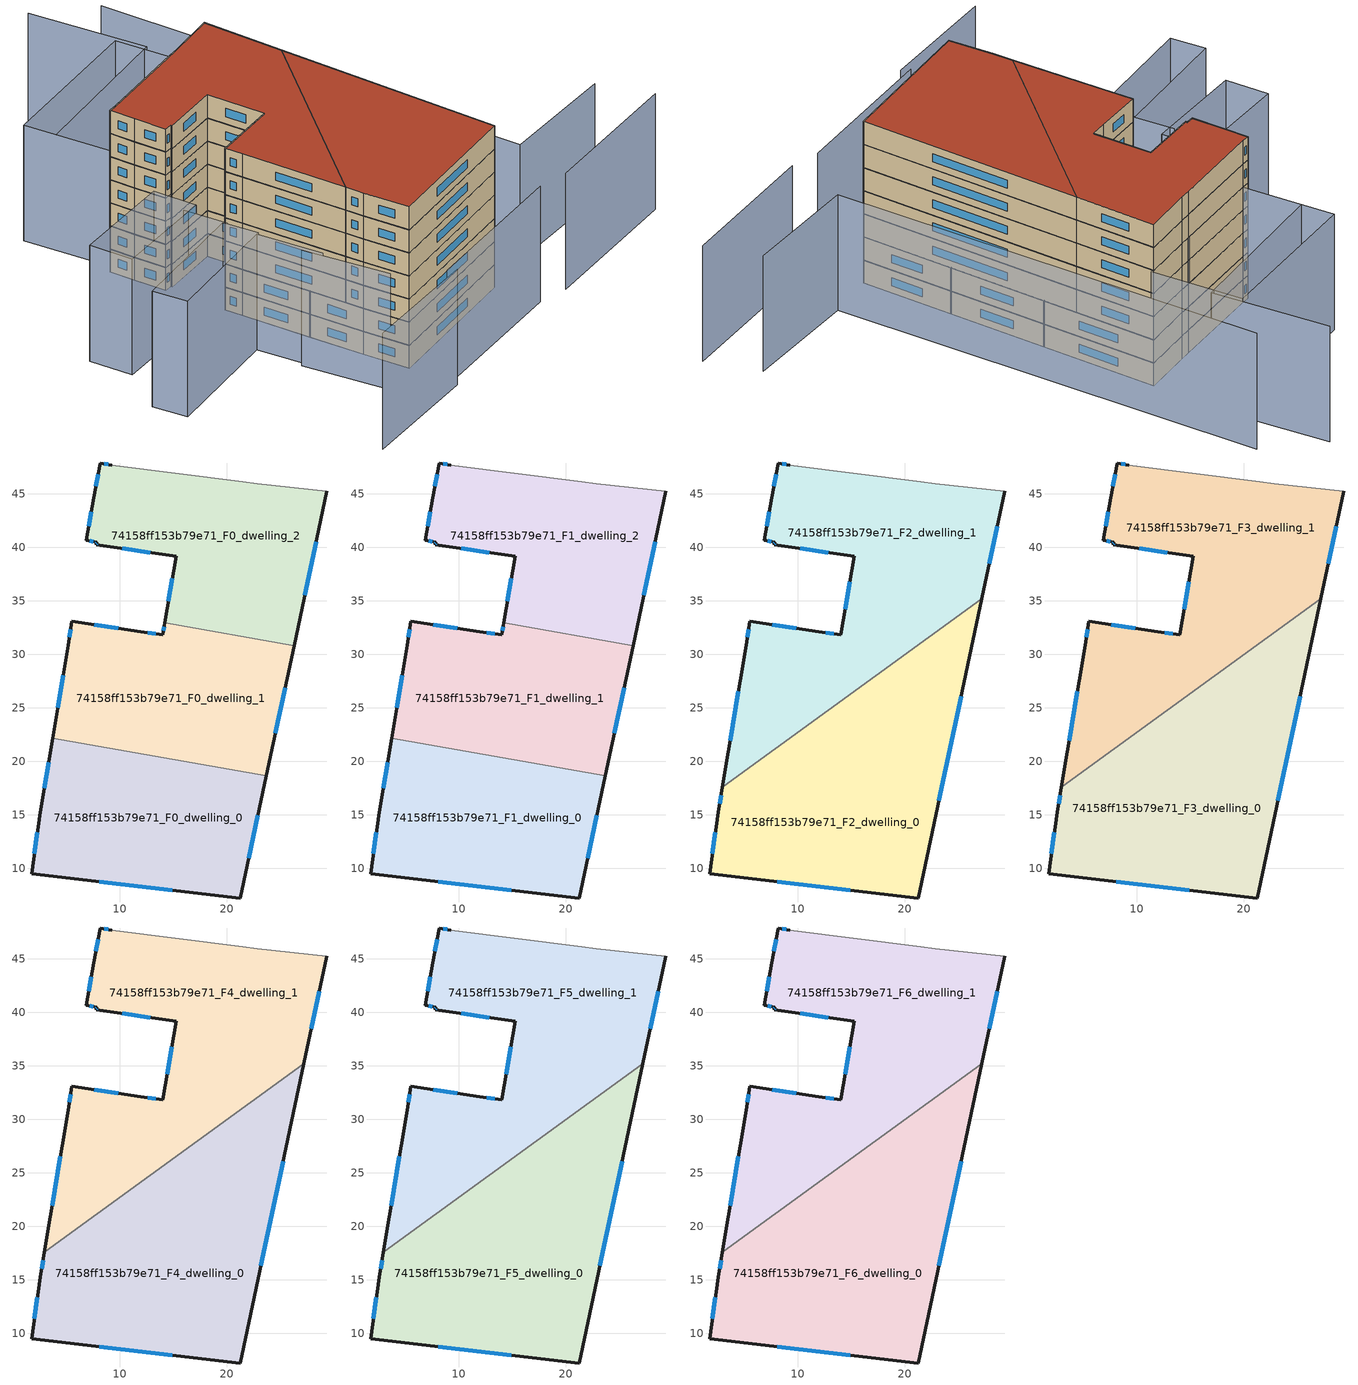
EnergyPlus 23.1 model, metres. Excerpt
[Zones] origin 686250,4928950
74158ff153b79e71_F0_dwelling_0
 floor ground (EU_floor_Construction): 21.25,7.22 23.69,18.66 3.7,22.17 2.55,15.25 1.74,9.5 z0
 wall outside (EU_wall_Construction): 23.69,18.66 21.25,7.22 1.74,9.5 2.55,15.25 3.7,22.17 z0:3
 wall to 74158ff153b79e71_F0_dwelling_1 (EU_wall_Construction): 3.7,22.17 23.69,18.66 z0:3
 window (EU_Window_Construction): 2.92,17.5 3.33,19.92 / 22.89,14.94 22.04,10.94 / 14.91,7.96 8.08,8.76 / 2,11.37 2.29,13.38 z0.98:2.02
74158ff153b79e71_F0_dwelling_1
 floor ground (EU_floor_Construction): 23.69,18.66 26.28,30.83 14.19,32.95 14,31.83 11.94,32.13 5.51,33.08 5.15,30.87 3.7,22.17 z0
 wall outside (EU_wall_Construction): 26.28,30.83 23.69,18.66 / 3.7,22.17 5.15,30.87 5.51,33.08 11.94,32.13 14,31.83 14.19,32.95 z0:3
 wall to 74158ff153b79e71_F0_dwelling_2 (EU_wall_Construction): 14.19,32.95 26.28,30.83 z0:3
 window (EU_Window_Construction): 25.44,26.87 24.53,22.62 / 4.17,25 4.68,28.04 / 5.27,31.59 5.39,32.36 / 7.6,32.78 9.85,32.44 / 12.61,32.04 13.33,31.93 / 14.06,32.2 14.13,32.59 z0.98:2.02
74158ff153b79e71_F0_dwelling_2
 floor ground (EU_floor_Construction): 26.28,30.83 29.35,45.24 22.86,45.96 21.46,46.12 9.25,47.7 8.17,47.89 7.54,44.64 6.85,40.66 7.83,40.47 7.79,40.26 15.26,39.15 14.19,32.95 z0
 wall outside (EU_wall_Construction): 29.35,45.24 26.28,30.83 / 14.19,32.95 15.26,39.15 7.79,40.26 7.83,40.47 6.85,40.66 7.54,44.64 8.17,47.89 9.25,47.7 z0:3
 wall adiabatic (EU_wall_Construction): 9.25,47.7 21.46,46.12 22.86,45.96 29.35,45.24 z0:3
 window (EU_Window_Construction): 7.51,40.54 7.17,40.6 / 7.08,41.96 7.32,43.35 / 7.75,45.7 7.97,46.84 / 8.52,47.83 8.9,47.77 / 28.35,40.55 27.28,35.51 / 14.54,34.97 14.91,37.14 / 12.83,39.51 10.22,39.9 / 7.8,40.33 7.82,40.41 z0.98:2.02
74158ff153b79e71_F1_dwelling_0
 floor to 74158ff153b79e71_F0_dwelling_0 (EU_floor_Construction): 21.25,7.22 23.69,18.66 3.7,22.17 2.55,15.25 1.74,9.5 z3
 wall outside (EU_wall_Construction): 23.69,18.66 21.25,7.22 1.74,9.5 2.55,15.25 3.7,22.17 z3:6
 wall to 74158ff153b79e71_F1_dwelling_1 (EU_wall_Construction): 3.7,22.17 23.69,18.66 z3:6
 window (EU_Window_Construction): 2.92,17.5 3.33,19.92 / 22.89,14.94 22.04,10.94 / 14.91,7.96 8.08,8.76 / 2,11.37 2.29,13.38 z3.98:5.02
74158ff153b79e71_F1_dwelling_1
 floor to 74158ff153b79e71_F0_dwelling_1 (EU_floor_Construction): 23.69,18.66 26.28,30.83 14.19,32.95 14,31.83 11.94,32.13 5.51,33.08 5.15,30.87 3.7,22.17 z3
 wall outside (EU_wall_Construction): 26.28,30.83 23.69,18.66 / 3.7,22.17 5.15,30.87 5.51,33.08 11.94,32.13 14,31.83 14.19,32.95 z3:6
 wall to 74158ff153b79e71_F1_dwelling_2 (EU_wall_Construction): 14.19,32.95 26.28,30.83 z3:6
 window (EU_Window_Construction): 25.44,26.87 24.53,22.62 / 4.17,25 4.68,28.04 / 5.27,31.59 5.39,32.36 / 7.6,32.78 9.85,32.44 / 12.61,32.04 13.33,31.93 / 14.06,32.2 14.13,32.59 z3.98:5.02
74158ff153b79e71_F1_dwelling_2
 floor to 74158ff153b79e71_F0_dwelling_2 (EU_floor_Construction): 26.28,30.83 29.35,45.24 22.86,45.96 21.46,46.12 9.25,47.7 8.17,47.89 7.54,44.64 6.85,40.66 7.83,40.47 7.79,40.26 15.26,39.15 14.19,32.95 z3
 wall outside (EU_wall_Construction): 29.35,45.24 26.28,30.83 / 14.19,32.95 15.26,39.15 7.79,40.26 7.83,40.47 6.85,40.66 7.54,44.64 8.17,47.89 9.25,47.7 z3:6
 wall adiabatic (EU_wall_Construction): 9.25,47.7 21.46,46.12 22.86,45.96 29.35,45.24 z3:6
 window (EU_Window_Construction): 7.51,40.54 7.17,40.6 / 7.08,41.96 7.32,43.35 / 7.75,45.7 7.97,46.84 / 8.52,47.83 8.9,47.77 / 28.35,40.55 27.28,35.51 / 14.54,34.97 14.91,37.14 / 12.83,39.51 10.22,39.9 / 7.8,40.33 7.82,40.41 z3.98:5.02
74158ff153b79e71_F2_dwelling_0
 floor to 74158ff153b79e71_F1_dwelling_0 (EU_floor_Construction): 21.25,7.22 23.69,18.66 8.17,21.39 2.94,17.6 2.55,15.25 1.74,9.5 z6
 floor to 74158ff153b79e71_F1_dwelling_1 (EU_floor_Construction): 23.69,18.66 26.28,30.83 22.18,31.54 8.17,21.39 z6
 floor to 74158ff153b79e71_F1_dwelling_2 (EU_floor_Construction): 26.28,30.83 27.21,35.18 22.18,31.54 z6
 wall outside (EU_wall_Construction): 27.21,35.18 21.25,7.22 1.74,9.5 2.55,15.25 2.94,17.6 z6:9
 wall to 74158ff153b79e71_F2_dwelling_1 (EU_wall_Construction): 2.94,17.6 27.21,35.18 z6:9
 window (EU_Window_Construction): 2.68,16.02 2.81,16.83 / 25.27,26.09 23.19,16.32 / 14.91,7.96 8.08,8.76 / 2,11.37 2.29,13.38 z6.98:8.02
74158ff153b79e71_F2_dwelling_1
 floor to 74158ff153b79e71_F1_dwelling_1 (EU_floor_Construction): 22.18,31.54 14.19,32.95 14,31.83 11.94,32.13 5.51,33.08 5.15,30.87 3.7,22.17 8.17,21.39 z6
 floor to 74158ff153b79e71_F1_dwelling_2 (EU_floor_Construction): 27.21,35.18 29.35,45.24 22.86,45.96 21.46,46.12 9.25,47.7 8.17,47.89 7.54,44.64 6.85,40.66 7.83,40.47 7.79,40.26 15.26,39.15 14.19,32.95 22.18,31.54 z6
 floor to 74158ff153b79e71_F1_dwelling_0 (EU_floor_Construction): 8.17,21.39 3.7,22.17 2.94,17.6 z6
 wall outside (EU_wall_Construction): 29.35,45.24 27.21,35.18 / 2.94,17.6 5.15,30.87 5.51,33.08 11.94,32.13 14,31.83 15.26,39.15 7.79,40.26 7.83,40.47 6.85,40.66 7.54,44.64 8.17,47.89 9.25,47.7 z6:9
 wall adiabatic (EU_wall_Construction): 9.25,47.7 21.46,46.12 22.86,45.96 29.35,45.24 z6:9
 window (EU_Window_Construction): 12.83,39.51 10.22,39.9 / 7.8,40.33 7.82,40.41 / 7.51,40.54 7.17,40.6 / 7.08,41.96 7.32,43.35 / 7.75,45.7 7.97,46.84 / 8.52,47.83 8.9,47.77 / 28.65,41.97 27.9,38.46 / 3.66,21.91 4.43,26.55 / 5.27,31.59 5.39,32.36 / 7.6,32.78 9.85,32.44 / 12.61,32.04 13.33,31.93 / 14.41,34.21 14.85,36.77 z6.98:8.02
74158ff153b79e71_F3_dwelling_0
 floor to 74158ff153b79e71_F2_dwelling_0 (EU_floor_Construction): 21.25,7.22 27.21,35.18 2.94,17.6 2.55,15.25 1.74,9.5 z9
 wall outside (EU_wall_Construction): 27.21,35.18 21.25,7.22 1.74,9.5 2.55,15.25 2.94,17.6 z9:12
 wall to 74158ff153b79e71_F3_dwelling_1 (EU_wall_Construction): 2.94,17.6 27.21,35.18 z9:12
 window (EU_Window_Construction): 2.68,16.02 2.81,16.83 / 25.27,26.09 23.19,16.32 / 14.91,7.96 8.08,8.76 / 2,11.37 2.29,13.38 z9.98:11.02
74158ff153b79e71_F3_dwelling_1
 floor to 74158ff153b79e71_F2_dwelling_1 (EU_floor_Construction): 27.21,35.18 29.35,45.24 22.86,45.96 21.46,46.12 9.25,47.7 8.17,47.89 7.54,44.64 6.85,40.66 7.83,40.47 7.79,40.26 15.26,39.15 14,31.83 11.94,32.13 5.51,33.08 5.15,30.87 2.94,17.6 z9
 wall outside (EU_wall_Construction): 29.35,45.24 27.21,35.18 / 2.94,17.6 5.15,30.87 5.51,33.08 11.94,32.13 14,31.83 15.26,39.15 7.79,40.26 7.83,40.47 6.85,40.66 7.54,44.64 8.17,47.89 9.25,47.7 z9:12
 wall adiabatic (EU_wall_Construction): 9.25,47.7 21.46,46.12 22.86,45.96 29.35,45.24 z9:12
 window (EU_Window_Construction): 12.83,39.51 10.22,39.9 / 7.8,40.33 7.82,40.41 / 7.51,40.54 7.17,40.6 / 7.08,41.96 7.32,43.35 / 7.75,45.7 7.97,46.84 / 8.52,47.83 8.9,47.77 / 28.65,41.97 27.9,38.46 / 3.66,21.91 4.43,26.55 / 5.27,31.59 5.39,32.36 / 7.6,32.78 9.85,32.44 / 12.61,32.04 13.33,31.93 / 14.41,34.21 14.85,36.77 z9.98:11.02
74158ff153b79e71_F4_dwelling_0
 floor to 74158ff153b79e71_F3_dwelling_0 (EU_floor_Construction): 21.25,7.22 27.21,35.18 2.94,17.6 2.55,15.25 1.74,9.5 z12
 wall outside (EU_wall_Construction): 27.21,35.18 21.25,7.22 1.74,9.5 2.55,15.25 2.94,17.6 z12:15
 wall to 74158ff153b79e71_F4_dwelling_1 (EU_wall_Construction): 2.94,17.6 27.21,35.18 z12:15
 window (EU_Window_Construction): 2.68,16.02 2.81,16.83 / 25.27,26.09 23.19,16.32 / 14.91,7.96 8.08,8.76 / 2,11.37 2.29,13.38 z12.98:14.02
74158ff153b79e71_F4_dwelling_1
 floor to 74158ff153b79e71_F3_dwelling_1 (EU_floor_Construction): 27.21,35.18 29.35,45.24 22.86,45.96 21.46,46.12 9.25,47.7 8.17,47.89 7.54,44.64 6.85,40.66 7.83,40.47 7.79,40.26 15.26,39.15 14,31.83 11.94,32.13 5.51,33.08 5.15,30.87 2.94,17.6 z12
 wall outside (EU_wall_Construction): 29.35,45.24 27.21,35.18 / 2.94,17.6 5.15,30.87 5.51,33.08 11.94,32.13 14,31.83 15.26,39.15 7.79,40.26 7.83,40.47 6.85,40.66 7.54,44.64 8.17,47.89 9.25,47.7 z12:15
 wall adiabatic (EU_wall_Construction): 9.25,47.7 21.46,46.12 22.86,45.96 29.35,45.24 z12:15
 window (EU_Window_Construction): 12.83,39.51 10.22,39.9 / 7.8,40.33 7.82,40.41 / 7.51,40.54 7.17,40.6 / 7.08,41.96 7.32,43.35 / 7.75,45.7 7.97,46.84 / 8.52,47.83 8.9,47.77 / 28.65,41.97 27.9,38.46 / 3.66,21.91 4.43,26.55 / 5.27,31.59 5.39,32.36 / 7.6,32.78 9.85,32.44 / 12.61,32.04 13.33,31.93 / 14.41,34.21 14.85,36.77 z12.98:14.02
74158ff153b79e71_F5_dwelling_0
 floor to 74158ff153b79e71_F4_dwelling_0 (EU_floor_Construction): 21.25,7.22 27.21,35.18 2.94,17.6 2.55,15.25 1.74,9.5 z15
 wall outside (EU_wall_Construction): 27.21,35.18 21.25,7.22 1.74,9.5 2.55,15.25 2.94,17.6 z15:18
 wall to 74158ff153b79e71_F5_dwelling_1 (EU_wall_Construction): 2.94,17.6 27.21,35.18 z15:18
 window (EU_Window_Construction): 2.68,16.02 2.81,16.83 / 25.27,26.09 23.19,16.32 / 14.91,7.96 8.08,8.76 / 2,11.37 2.29,13.38 z15.98:17.02
74158ff153b79e71_F5_dwelling_1
 floor to 74158ff153b79e71_F4_dwelling_1 (EU_floor_Construction): 27.21,35.18 29.35,45.24 22.86,45.96 21.46,46.12 9.25,47.7 8.17,47.89 7.54,44.64 6.85,40.66 7.83,40.47 7.79,40.26 15.26,39.15 14,31.83 11.94,32.13 5.51,33.08 5.15,30.87 2.94,17.6 z15
 wall outside (EU_wall_Construction): 29.35,45.24 27.21,35.18 / 2.94,17.6 5.15,30.87 5.51,33.08 11.94,32.13 14,31.83 15.26,39.15 7.79,40.26 7.83,40.47 6.85,40.66 7.54,44.64 8.17,47.89 9.25,47.7 z15:18
 wall adiabatic (EU_wall_Construction): 9.25,47.7 21.46,46.12 22.86,45.96 29.35,45.24 z15:18
 window (EU_Window_Construction): 12.83,39.51 10.22,39.9 / 7.8,40.33 7.82,40.41 / 7.51,40.54 7.17,40.6 / 7.08,41.96 7.32,43.35 / 7.75,45.7 7.97,46.84 / 8.52,47.83 8.9,47.77 / 28.65,41.97 27.9,38.46 / 3.66,21.91 4.43,26.55 / 5.27,31.59 5.39,32.36 / 7.6,32.78 9.85,32.44 / 12.61,32.04 13.33,31.93 / 14.41,34.21 14.85,36.77 z15.98:17.02
74158ff153b79e71_F6_dwelling_0
 floor to 74158ff153b79e71_F5_dwelling_0 (EU_floor_Construction): 21.25,7.22 27.21,35.18 2.94,17.6 2.55,15.25 1.74,9.5 z18
 wall outside (EU_wall_Construction): 27.21,35.18 21.25,7.22 1.74,9.5 2.55,15.25 2.94,17.6 z18:21
 wall to 74158ff153b79e71_F6_dwelling_1 (EU_wall_Construction): 2.94,17.6 27.21,35.18 z18:21
 window (EU_Window_Construction): 2.68,16.02 2.81,16.83 / 25.27,26.09 23.19,16.32 / 14.91,7.96 8.08,8.76 / 2,11.37 2.29,13.38 z18.98:20.02
 roof outside (EU_roof_Construction): 27.21,35.18 21.25,7.22 1.74,9.5 2.55,15.25 2.94,17.6 z21
74158ff153b79e71_F6_dwelling_1
 floor to 74158ff153b79e71_F5_dwelling_1 (EU_floor_Construction): 27.21,35.18 29.35,45.24 22.86,45.96 21.46,46.12 9.25,47.7 8.17,47.89 7.54,44.64 6.85,40.66 7.83,40.47 7.79,40.26 15.26,39.15 14,31.83 11.94,32.13 5.51,33.08 5.15,30.87 2.94,17.6 z18
 wall outside (EU_wall_Construction): 29.35,45.24 27.21,35.18 / 2.94,17.6 5.15,30.87 5.51,33.08 11.94,32.13 14,31.83 15.26,39.15 7.79,40.26 7.83,40.47 6.85,40.66 7.54,44.64 8.17,47.89 9.25,47.7 z18:21
 wall adiabatic (EU_wall_Construction): 9.25,47.7 21.46,46.12 22.86,45.96 29.35,45.24 z18:21
 window (EU_Window_Construction): 12.83,39.51 10.22,39.9 / 7.8,40.33 7.82,40.41 / 7.51,40.54 7.17,40.6 / 7.08,41.96 7.32,43.35 / 7.75,45.7 7.97,46.84 / 8.52,47.83 8.9,47.77 / 28.65,41.97 27.9,38.46 / 3.66,21.91 4.43,26.55 / 5.27,31.59 5.39,32.36 / 7.6,32.78 9.85,32.44 / 12.61,32.04 13.33,31.93 / 14.41,34.21 14.85,36.77 z18.98:20.02
 roof outside (EU_roof_Construction): 29.35,45.24 27.21,35.18 2.94,17.6 5.15,30.87 5.51,33.08 11.94,32.13 14,31.83 15.26,39.15 7.79,40.26 7.83,40.47 6.85,40.66 7.54,44.64 8.17,47.89 9.25,47.7 21.46,46.12 22.86,45.96 z21
shading: 23.9,-0.19 43.26,-2.97 / 0.01,4.25 20.28,1.43 / -15.12,5.84 0.59,3.29 / -0.91,26.64 -1.84,18.36 / 42.67,4.03 27.59,6.76 / 27.59,6.76 37.35,60.8 / 0.7,36.01 0.03,30.53 / 32.85,67.71 31.29,52.89 / 31.29,52.89 10.31,55.09 / -2.18,20.75 -3.14,9.78 / -0.57,26.6 -16.96,28.39 / -16.96,28.39 -16.48,32.82 / -16.48,32.82 -0.09,31.03 / -0.09,31.03 -0.57,26.6 / -10.09,42.85 3.17,40.63 / 3.17,40.63 2.26,35.17 / 2.26,35.17 -11.01,37.39 / -11.01,37.39 -10.09,42.85 / 10.73,59.22 31.17,56.59 / 31.17,56.59 29.69,45.07 / 29.69,45.07 9.25,47.69 / 9.25,47.69 10.73,59.22 z0:15
[Building]
EU S2 Campaign: North Axis=0; Terrain=City; Solar Distribution=FullExterior
[Site:Location]
Bologna: Latitude=44.5; Longitude=11.25; Time Zone=1; Elevation=37
[SizingPeriod:WeatherFileDays]
AnnualSizingPeriod: Begin Month=1; Begin Day of Month=1; End Month=12; End Day of Month=31; Day of Week for Start Day=Monday; Use Weather File Daylight Saving Period=No; Use Weather File Rain and Snow Indicators=No
[MATERIAL]
EU_InternalMass_Material: Roughness=MediumRough; Thickness=0.1; Conductivity=1; Density=1800; Specific Heat=900; Thermal Absorptance=0.9; Solar Absorptance=0.7; Visible Absorptance=0.7
[MATERIAL:NOMASS] Roughness=MediumRough; Thermal Absorptance=0.9; Solar Absorptance=0.7; Visible Absorptance=0.7
Name | Thermal Resistance
EU_wall_NoMass | 0.905828
EU_roof_NoMass | 0.37593
EU_floor_NoMass | 0.67114
[WINDOWMATERIAL:SIMPLEGLAZINGSYSTEM]
EU_Window_SimpleGlazing: UFactor=4.52486; Solar Heat Gain Coefficient=0.85; Visible Transmittance=0.85
[CONSTRUCTION]
EU_wall_Construction: EU_wall_NoMass
EU_roof_Construction: EU_roof_NoMass
EU_floor_Construction: EU_floor_NoMass
EU_InternalMass_Construction: EU_InternalMass_Material
EU_Window_Construction: EU_Window_SimpleGlazing
[ZONE] Type=1; Multiplier=1; Ceiling Height=autocalculate; Floor Area=autocalculate; Part of Total Floor Area=Yes
Name | Volume
74158ff153b79e71_F0_dwelling_0; 74158ff153b79e71_F1_dwelling_0 | 734.856
74158ff153b79e71_F2_dwelling_0; 74158ff153b79e71_F3_dwelling_0; 74158ff153b79e71_F4_dwelling_0; 74158ff153b79e71_F5_dwelling_0; 74158ff153b79e71_F6_dwelling_0; 74158ff153b79e71_F2_dwelling_1; 74158ff153b79e71_F3_dwelling_1; 74158ff153b79e71_F4_dwelling_1; 74158ff153b79e71_F5_dwelling_1; 74158ff153b79e71_F6_dwelling_1 | 1102.28
74158ff153b79e71_F0_dwelling_1; 74158ff153b79e71_F1_dwelling_1 | 734.821
74158ff153b79e71_F0_dwelling_2; 74158ff153b79e71_F1_dwelling_2 | 734.861
[INTERNALMASS] Construction=EU_InternalMass_Construction
Name | Zone or ZoneList | Surface Area
74158ff153b79e71_F0_dwelling_0_EU_InternalMass | 74158ff153b79e71_F0_dwelling_0 | 244.952
74158ff153b79e71_F0_dwelling_1_EU_InternalMass | 74158ff153b79e71_F0_dwelling_1 | 244.941
74158ff153b79e71_F0_dwelling_2_EU_InternalMass | 74158ff153b79e71_F0_dwelling_2 | 244.954
74158ff153b79e71_F1_dwelling_0_EU_InternalMass | 74158ff153b79e71_F1_dwelling_0 | 244.952
74158ff153b79e71_F1_dwelling_1_EU_InternalMass | 74158ff153b79e71_F1_dwelling_1 | 244.941
74158ff153b79e71_F1_dwelling_2_EU_InternalMass | 74158ff153b79e71_F1_dwelling_2 | 244.954
74158ff153b79e71_F2_dwelling_0_EU_InternalMass | 74158ff153b79e71_F2_dwelling_0 | 367.426
74158ff153b79e71_F2_dwelling_1_EU_InternalMass | 74158ff153b79e71_F2_dwelling_1 | 367.426
74158ff153b79e71_F3_dwelling_0_EU_InternalMass | 74158ff153b79e71_F3_dwelling_0 | 367.426
74158ff153b79e71_F3_dwelling_1_EU_InternalMass | 74158ff153b79e71_F3_dwelling_1 | 367.426
74158ff153b79e71_F4_dwelling_0_EU_InternalMass | 74158ff153b79e71_F4_dwelling_0 | 367.426
74158ff153b79e71_F4_dwelling_1_EU_InternalMass | 74158ff153b79e71_F4_dwelling_1 | 367.426
74158ff153b79e71_F5_dwelling_0_EU_InternalMass | 74158ff153b79e71_F5_dwelling_0 | 367.426
74158ff153b79e71_F5_dwelling_1_EU_InternalMass | 74158ff153b79e71_F5_dwelling_1 | 367.426
74158ff153b79e71_F6_dwelling_0_EU_InternalMass | 74158ff153b79e71_F6_dwelling_0 | 367.426
74158ff153b79e71_F6_dwelling_1_EU_InternalMass | 74158ff153b79e71_F6_dwelling_1 | 367.426
[OTHEREQUIPMENT] Fuel Type=Electricity; Design Level Calculation Method=Watts/Area; Power per Zone Floor Area=1; Fraction Latent=0; Fraction Radiant=0; Fraction Lost=0; Carbon Dioxide Generation Rate=0; EndUse Subcategory=EU_Step8_InternalGains
Name | Zone or ZoneList or Space or SpaceList | Schedule
EU_Step8_InternalGain_74158ff153b79e71_F0_dwelling_0_f000 | 74158ff153b79e71_F0_dwelling_0 | EU_Step8_GainSchedule_74158ff153b79e71_F0_dwelling_0_f000
EU_Step8_InternalGain_74158ff153b79e71_F0_dwelling_1_f000 | 74158ff153b79e71_F0_dwelling_1 | EU_Step8_GainSchedule_74158ff153b79e71_F0_dwelling_1_f000
EU_Step8_InternalGain_74158ff153b79e71_F0_dwelling_2_f000 | 74158ff153b79e71_F0_dwelling_2 | EU_Step8_GainSchedule_74158ff153b79e71_F0_dwelling_2_f000
EU_Step8_InternalGain_74158ff153b79e71_F1_dwelling_0_f000 | 74158ff153b79e71_F1_dwelling_0 | EU_Step8_GainSchedule_74158ff153b79e71_F1_dwelling_0_f000
EU_Step8_InternalGain_74158ff153b79e71_F1_dwelling_1_f000 | 74158ff153b79e71_F1_dwelling_1 | EU_Step8_GainSchedule_74158ff153b79e71_F1_dwelling_1_f000
EU_Step8_InternalGain_74158ff153b79e71_F1_dwelling_2_f000 | 74158ff153b79e71_F1_dwelling_2 | EU_Step8_GainSchedule_74158ff153b79e71_F1_dwelling_2_f000
EU_Step8_InternalGain_74158ff153b79e71_F2_dwelling_0_f000 | 74158ff153b79e71_F2_dwelling_0 | EU_Step8_GainSchedule_74158ff153b79e71_F2_dwelling_0_f000
EU_Step8_InternalGain_74158ff153b79e71_F2_dwelling_1_f000 | 74158ff153b79e71_F2_dwelling_1 | EU_Step8_GainSchedule_74158ff153b79e71_F2_dwelling_1_f000
EU_Step8_InternalGain_74158ff153b79e71_F3_dwelling_0_f000 | 74158ff153b79e71_F3_dwelling_0 | EU_Step8_GainSchedule_74158ff153b79e71_F3_dwelling_0_f000
EU_Step8_InternalGain_74158ff153b79e71_F3_dwelling_1_f000 | 74158ff153b79e71_F3_dwelling_1 | EU_Step8_GainSchedule_74158ff153b79e71_F3_dwelling_1_f000
EU_Step8_InternalGain_74158ff153b79e71_F4_dwelling_0_f000 | 74158ff153b79e71_F4_dwelling_0 | EU_Step8_GainSchedule_74158ff153b79e71_F4_dwelling_0_f000
EU_Step8_InternalGain_74158ff153b79e71_F4_dwelling_1_f000 | 74158ff153b79e71_F4_dwelling_1 | EU_Step8_GainSchedule_74158ff153b79e71_F4_dwelling_1_f000
EU_Step8_InternalGain_74158ff153b79e71_F5_dwelling_0_f000 | 74158ff153b79e71_F5_dwelling_0 | EU_Step8_GainSchedule_74158ff153b79e71_F5_dwelling_0_f000
EU_Step8_InternalGain_74158ff153b79e71_F5_dwelling_1_f000 | 74158ff153b79e71_F5_dwelling_1 | EU_Step8_GainSchedule_74158ff153b79e71_F5_dwelling_1_f000
EU_Step8_InternalGain_74158ff153b79e71_F6_dwelling_0_f000 | 74158ff153b79e71_F6_dwelling_0 | EU_Step8_GainSchedule_74158ff153b79e71_F6_dwelling_0_f000
EU_Step8_InternalGain_74158ff153b79e71_F6_dwelling_1_f000 | 74158ff153b79e71_F6_dwelling_1 | EU_Step8_GainSchedule_74158ff153b79e71_F6_dwelling_1_f000
[ZONEVENTILATION:DESIGNFLOWRATE] Schedule=EU_AlwaysOn; Design Flow Rate Calculation Method=AirChanges/Hour; Air Changes per Hour=0.73129; Ventilation Type=Natural; Fan Pressure Rise=0; Fan Total Efficiency=1; Constant Term Coefficient=1; Temperature Term Coefficient=0; Velocity Term Coefficient=0; Velocity Squared Term Coefficient=0; Minimum Indoor Temperature=-100; Maximum Indoor Temperature=100; Delta Temperature=-100; Minimum Outdoor Temperature=-100; Maximum Outdoor Temperature=100; Maximum Wind Speed=40
Name | Zone or ZoneList or Space or SpaceList
EU_ConstantAir_74158ff153b79e71_F0_dwelling_0 | 74158ff153b79e71_F0_dwelling_0
EU_ConstantAir_74158ff153b79e71_F0_dwelling_1 | 74158ff153b79e71_F0_dwelling_1
EU_ConstantAir_74158ff153b79e71_F0_dwelling_2 | 74158ff153b79e71_F0_dwelling_2
EU_ConstantAir_74158ff153b79e71_F1_dwelling_0 | 74158ff153b79e71_F1_dwelling_0
EU_ConstantAir_74158ff153b79e71_F1_dwelling_1 | 74158ff153b79e71_F1_dwelling_1
EU_ConstantAir_74158ff153b79e71_F1_dwelling_2 | 74158ff153b79e71_F1_dwelling_2
EU_ConstantAir_74158ff153b79e71_F2_dwelling_0 | 74158ff153b79e71_F2_dwelling_0
EU_ConstantAir_74158ff153b79e71_F2_dwelling_1 | 74158ff153b79e71_F2_dwelling_1
EU_ConstantAir_74158ff153b79e71_F3_dwelling_0 | 74158ff153b79e71_F3_dwelling_0
EU_ConstantAir_74158ff153b79e71_F3_dwelling_1 | 74158ff153b79e71_F3_dwelling_1
EU_ConstantAir_74158ff153b79e71_F4_dwelling_0 | 74158ff153b79e71_F4_dwelling_0
EU_ConstantAir_74158ff153b79e71_F4_dwelling_1 | 74158ff153b79e71_F4_dwelling_1
EU_ConstantAir_74158ff153b79e71_F5_dwelling_0 | 74158ff153b79e71_F5_dwelling_0
EU_ConstantAir_74158ff153b79e71_F5_dwelling_1 | 74158ff153b79e71_F5_dwelling_1
EU_ConstantAir_74158ff153b79e71_F6_dwelling_0 | 74158ff153b79e71_F6_dwelling_0
EU_ConstantAir_74158ff153b79e71_F6_dwelling_1 | 74158ff153b79e71_F6_dwelling_1
[HVACTEMPLATE:THERMOSTAT] Constant Heating Setpoint=20; Constant Cooling Setpoint=50
EU_HeatOnly_74158ff153b79e71_F0_dwelling_0; EU_HeatOnly_74158ff153b79e71_F0_dwelling_1; EU_HeatOnly_74158ff153b79e71_F0_dwelling_2; EU_HeatOnly_74158ff153b79e71_F1_dwelling_0; EU_HeatOnly_74158ff153b79e71_F1_dwelling_1; EU_HeatOnly_74158ff153b79e71_F1_dwelling_2; EU_HeatOnly_74158ff153b79e71_F2_dwelling_0; EU_HeatOnly_74158ff153b79e71_F2_dwelling_1; EU_HeatOnly_74158ff153b79e71_F3_dwelling_0; EU_HeatOnly_74158ff153b79e71_F3_dwelling_1; EU_HeatOnly_74158ff153b79e71_F4_dwelling_0; EU_HeatOnly_74158ff153b79e71_F4_dwelling_1; EU_HeatOnly_74158ff153b79e71_F5_dwelling_0; EU_HeatOnly_74158ff153b79e71_F5_dwelling_1; EU_HeatOnly_74158ff153b79e71_F6_dwelling_0; EU_HeatOnly_74158ff153b79e71_F6_dwelling_1
[HVACTEMPLATE:ZONE:IDEALLOADSAIRSYSTEM] System Availability Schedule=EU_AlwaysOn; Maximum Heating Supply Air Temperature=50; Minimum Cooling Supply Air Temperature=13; Maximum Heating Supply Air Humidity Ratio=0.0156; Minimum Cooling Supply Air Humidity Ratio=0.0077; Heating Limit=NoLimit; Cooling Limit=NoLimit; Heating Availability Schedule=EU_AlwaysOn; Cooling Availability Schedule=EU_CoolingOff; Dehumidification Control Type=ConstantSensibleHeatRatio; Cooling Sensible Heat Ratio=0.7; Dehumidification Setpoint=60; Humidification Control Type=None; Humidification Setpoint=30; Outdoor Air Method=None; Outdoor Air Flow Rate per Person=0.00944; Outdoor Air Flow Rate per Zone Floor Area=0; Outdoor Air Flow Rate per Zone=0; Demand Controlled Ventilation Type=None; Outdoor Air Economizer Type=NoEconomizer; Heat Recovery Type=None; Sensible Heat Recovery Effectiveness=0.7; Latent Heat Recovery Effectiveness=0.65
Name | Template Thermostat
74158ff153b79e71_F0_dwelling_0 | EU_HeatOnly_74158ff153b79e71_F0_dwelling_0
74158ff153b79e71_F0_dwelling_1 | EU_HeatOnly_74158ff153b79e71_F0_dwelling_1
74158ff153b79e71_F0_dwelling_2 | EU_HeatOnly_74158ff153b79e71_F0_dwelling_2
74158ff153b79e71_F1_dwelling_0 | EU_HeatOnly_74158ff153b79e71_F1_dwelling_0
74158ff153b79e71_F1_dwelling_1 | EU_HeatOnly_74158ff153b79e71_F1_dwelling_1
74158ff153b79e71_F1_dwelling_2 | EU_HeatOnly_74158ff153b79e71_F1_dwelling_2
74158ff153b79e71_F2_dwelling_0 | EU_HeatOnly_74158ff153b79e71_F2_dwelling_0
74158ff153b79e71_F2_dwelling_1 | EU_HeatOnly_74158ff153b79e71_F2_dwelling_1
74158ff153b79e71_F3_dwelling_0 | EU_HeatOnly_74158ff153b79e71_F3_dwelling_0
74158ff153b79e71_F3_dwelling_1 | EU_HeatOnly_74158ff153b79e71_F3_dwelling_1
74158ff153b79e71_F4_dwelling_0 | EU_HeatOnly_74158ff153b79e71_F4_dwelling_0
74158ff153b79e71_F4_dwelling_1 | EU_HeatOnly_74158ff153b79e71_F4_dwelling_1
74158ff153b79e71_F5_dwelling_0 | EU_HeatOnly_74158ff153b79e71_F5_dwelling_0
74158ff153b79e71_F5_dwelling_1 | EU_HeatOnly_74158ff153b79e71_F5_dwelling_1
74158ff153b79e71_F6_dwelling_0 | EU_HeatOnly_74158ff153b79e71_F6_dwelling_0
74158ff153b79e71_F6_dwelling_1 | EU_HeatOnly_74158ff153b79e71_F6_dwelling_1
[SIZING:ZONE] Zone Cooling Design Supply Air Temperature Input Method=SupplyAirTemperature; Zone Cooling Design Supply Air Temperature=13; Zone Heating Design Supply Air Temperature Input Method=SupplyAirTemperature; Zone Heating Design Supply Air Temperature=50; Zone Cooling Design Supply Air Humidity Ratio=0.008; Zone Heating Design Supply Air Humidity Ratio=0.008; Cooling Design Air Flow Method=DesignDay; Cooling Design Air Flow Rate=0; Cooling Minimum Air Flow per Zone Floor Area=0.000762; Cooling Minimum Air Flow=0; Cooling Minimum Air Flow Fraction=0.2; Heating Design Air Flow Method=DesignDay; Heating Design Air Flow Rate=0; Heating Maximum Air Flow per Zone Floor Area=0.002032; Heating Maximum Air Flow=0.141576; Heating Maximum Air Flow Fraction=0.3; Account for Dedicated Outdoor Air System=No; Dedicated Outdoor Air System Control Strategy=NeutralSupplyAir; Dedicated Outdoor Air Low Setpoint Temperature for Design=autosize; Dedicated Outdoor Air High Setpoint Temperature for Design=autosize; Zone Load Sizing Method=Sensible Load Only No Latent Load; Zone Latent Cooling Design Supply Air Humidity Ratio Input Method=HumidityRatioDifference; Zone Cooling Design Supply Air Humidity Ratio Difference=0.005; Zone Latent Heating Design Supply Air Humidity Ratio Input Method=HumidityRatioDifference; Zone Humidification Design Supply Air Humidity Ratio Difference=0.005
74158ff153b79e71_F0_dwelling_0; 74158ff153b79e71_F0_dwelling_1; 74158ff153b79e71_F0_dwelling_2; 74158ff153b79e71_F1_dwelling_0; 74158ff153b79e71_F1_dwelling_1; 74158ff153b79e71_F1_dwelling_2; 74158ff153b79e71_F2_dwelling_0; 74158ff153b79e71_F2_dwelling_1; 74158ff153b79e71_F3_dwelling_0; 74158ff153b79e71_F3_dwelling_1; 74158ff153b79e71_F4_dwelling_0; 74158ff153b79e71_F4_dwelling_1; 74158ff153b79e71_F5_dwelling_0; 74158ff153b79e71_F5_dwelling_1; 74158ff153b79e71_F6_dwelling_0; 74158ff153b79e71_F6_dwelling_1
[SCHEDULE:CONSTANT]
Name | Hourly Value
EU_AlwaysOn | 1
EU_CoolingOff | 0
[SCHEDULE:FILE] Column Number=1; Rows to Skip at Top=0; Number of Hours of Data=8760; Column Separator=Comma; Interpolate to Timestep=No; Minutes per Item=60; Adjust Schedule for Daylight Savings=Yes
Name | File
EU_Step8_GainSchedule_74158ff153b79e71_F0_dwelling_0_f000 | ../../schedules/74158ff153b79e71/74158ff153b79e71_F0_dwelling_0_f000_gain.csv
EU_Step8_GainSchedule_74158ff153b79e71_F0_dwelling_1_f000 | ../../schedules/74158ff153b79e71/74158ff153b79e71_F0_dwelling_1_f000_gain.csv
EU_Step8_GainSchedule_74158ff153b79e71_F0_dwelling_2_f000 | ../../schedules/74158ff153b79e71/74158ff153b79e71_F0_dwelling_2_f000_gain.csv
EU_Step8_GainSchedule_74158ff153b79e71_F1_dwelling_0_f000 | ../../schedules/74158ff153b79e71/74158ff153b79e71_F1_dwelling_0_f000_gain.csv
EU_Step8_GainSchedule_74158ff153b79e71_F1_dwelling_1_f000 | ../../schedules/74158ff153b79e71/74158ff153b79e71_F1_dwelling_1_f000_gain.csv
EU_Step8_GainSchedule_74158ff153b79e71_F1_dwelling_2_f000 | ../../schedules/74158ff153b79e71/74158ff153b79e71_F1_dwelling_2_f000_gain.csv
EU_Step8_GainSchedule_74158ff153b79e71_F2_dwelling_0_f000 | ../../schedules/74158ff153b79e71/74158ff153b79e71_F2_dwelling_0_f000_gain.csv
EU_Step8_GainSchedule_74158ff153b79e71_F2_dwelling_1_f000 | ../../schedules/74158ff153b79e71/74158ff153b79e71_F2_dwelling_1_f000_gain.csv
EU_Step8_GainSchedule_74158ff153b79e71_F3_dwelling_0_f000 | ../../schedules/74158ff153b79e71/74158ff153b79e71_F3_dwelling_0_f000_gain.csv
EU_Step8_GainSchedule_74158ff153b79e71_F3_dwelling_1_f000 | ../../schedules/74158ff153b79e71/74158ff153b79e71_F3_dwelling_1_f000_gain.csv
EU_Step8_GainSchedule_74158ff153b79e71_F4_dwelling_0_f000 | ../../schedules/74158ff153b79e71/74158ff153b79e71_F4_dwelling_0_f000_gain.csv
EU_Step8_GainSchedule_74158ff153b79e71_F4_dwelling_1_f000 | ../../schedules/74158ff153b79e71/74158ff153b79e71_F4_dwelling_1_f000_gain.csv
EU_Step8_GainSchedule_74158ff153b79e71_F5_dwelling_0_f000 | ../../schedules/74158ff153b79e71/74158ff153b79e71_F5_dwelling_0_f000_gain.csv
EU_Step8_GainSchedule_74158ff153b79e71_F5_dwelling_1_f000 | ../../schedules/74158ff153b79e71/74158ff153b79e71_F5_dwelling_1_f000_gain.csv
EU_Step8_GainSchedule_74158ff153b79e71_F6_dwelling_0_f000 | ../../schedules/74158ff153b79e71/74158ff153b79e71_F6_dwelling_0_f000_gain.csv
EU_Step8_GainSchedule_74158ff153b79e71_F6_dwelling_1_f000 | ../../schedules/74158ff153b79e71/74158ff153b79e71_F6_dwelling_1_f000_gain.csv
